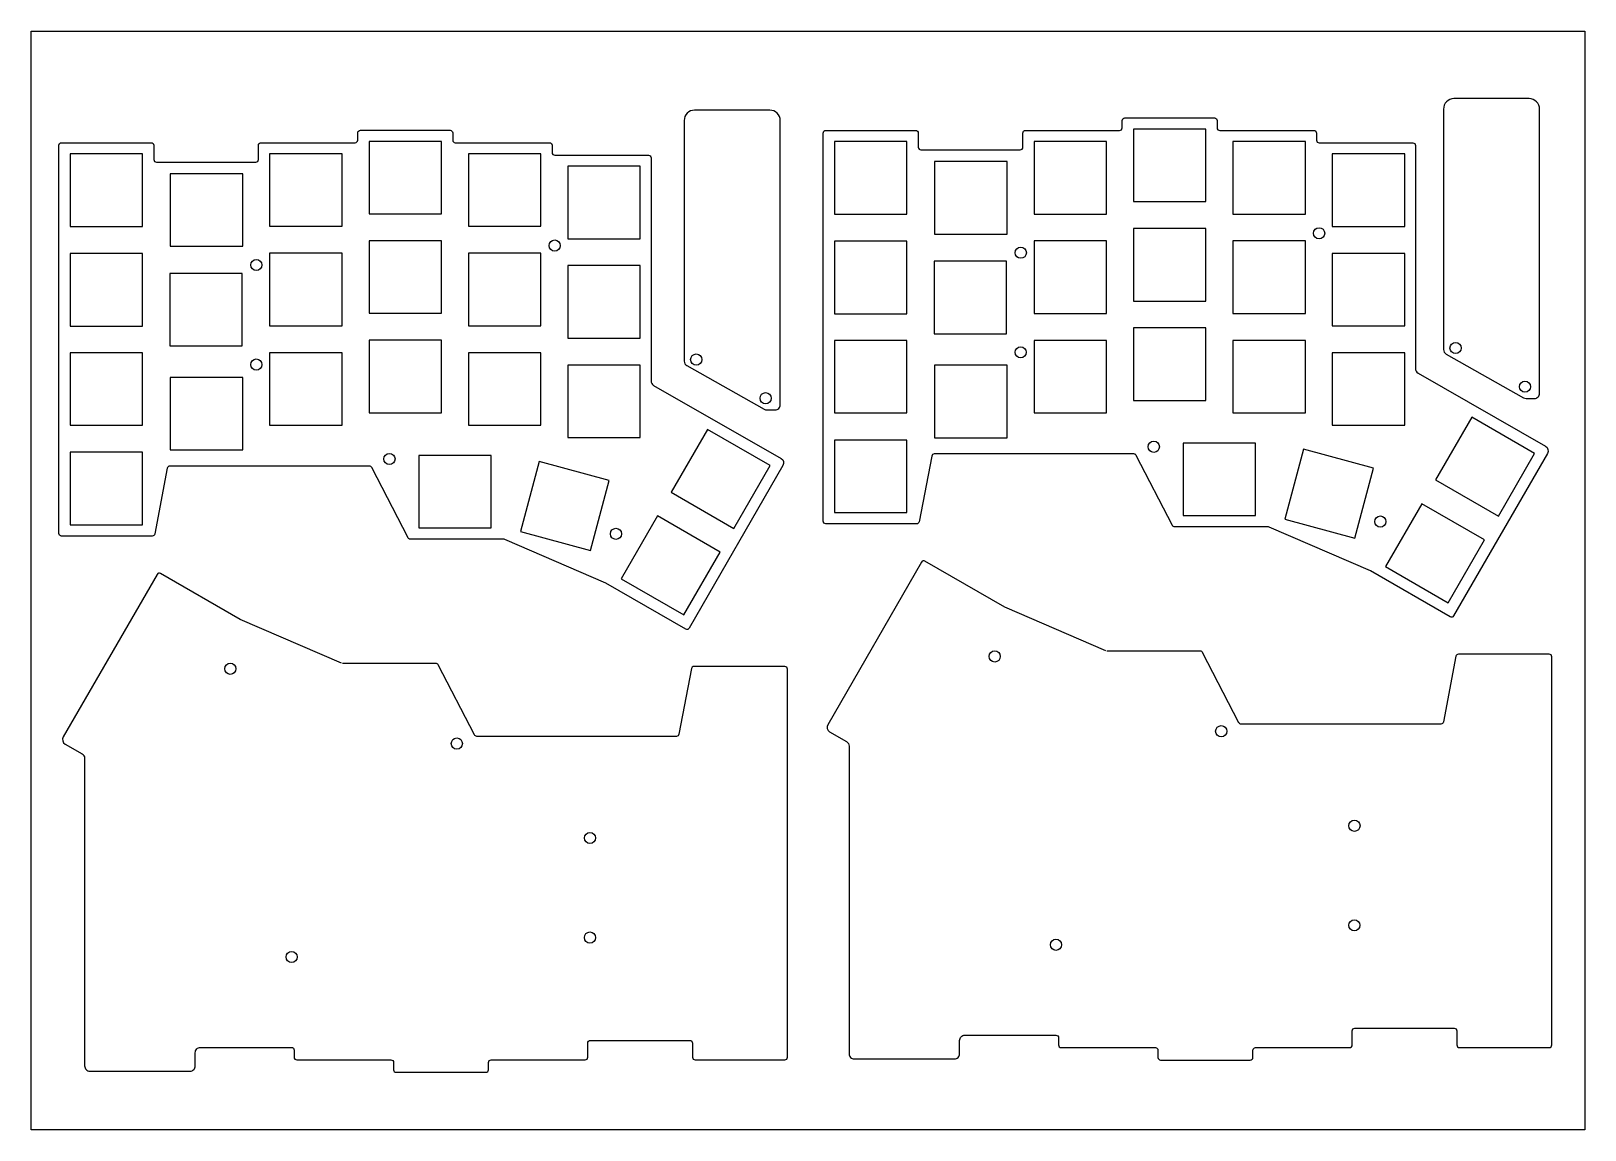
# Model space of a CAD drawing. Header units: millimetres. Extents: x 0 to 297, y 0 to 210.
import ezdxf

# ---------------------------------------------------------------- set-up
doc = ezdxf.new("R2010")
doc.units = ezdxf.units.MM
doc.layers.add('BLACK', color=7, linetype='Continuous')

msp = doc.modelspace()

# ---------------------------------------------------------------- linework, layer by layer
at = {"color": 1}
msp.add_lwpolyline([(0, 0), (0, 210), (297, 210), (297, 0)], close=True, dxfattribs=at)
for points in [[(288.34, 140.79), (288.34, 195.09, 0.414214), (286.34, 197.09), (271.97, 197.09, 0.414214), (269.97, 195.09), (269.97, 149.14, 0.27043), (270.48, 148.27), (285.25, 139.92, 0.1293), (285.74, 139.79), (287.34, 139.79, 0.414214)], [(143.2, 138.59), (143.2, 192.89, 0.414214), (141.2, 194.89), (126.83, 194.89, 0.414214), (124.83, 192.89), (124.83, 146.94, 0.27043), (125.34, 146.07), (140.11, 137.72, 0.1293), (140.6, 137.59), (142.2, 137.59, 0.414214)]]:
    msp.add_lwpolyline(points, format="xyb", close=True)
for centre in [(246.19, 171.36), (100.08, 169.01), (43.06, 165.3), (189.17, 167.64), (189.15, 148.61), (272.27, 149.43), (43.05, 146.27), (127.13, 147.23), (285.54, 142.04), (140.4, 139.84), (214.6, 130.56), (68.49, 128.22), (257.9, 116.27), (111.79, 113.92), (38.08, 88.13), (184.19, 90.48), (227.49, 76.19), (81.38, 73.84), (106.83, 55.79), (252.94, 58.13), (252.92, 39.1), (106.82, 36.76), (195.9, 35.39), (49.8, 33.05)]:
    msp.add_circle(centre, 1.07)
at = {"layer": 'BLACK', "linetype": 'Continuous'}
for p, q in [((210.71, 191.26), (210.71, 177.41)), ((224.56, 191.26), (210.71, 191.26)), ((224.56, 177.41), (224.56, 191.26)), ((64.6, 188.92), (64.6, 175.07)), ((78.45, 188.92), (64.6, 188.92)), ((78.45, 175.07), (78.45, 188.92)), ((153.56, 188.87), (153.56, 175.02)), ((167.41, 188.87), (153.56, 188.87)), ((167.41, 175.02), (167.41, 188.87)), ((191.71, 188.89), (191.71, 175.04)), ((205.56, 188.89), (191.71, 188.89)), ((205.56, 175.04), (205.56, 188.89)), ((229.71, 188.89), (229.71, 175.04)), ((243.56, 188.89), (229.71, 188.89)), ((243.56, 175.04), (243.56, 188.89)), ((264.61, 188.14), (264.61, 145.89)), ((264.61, 188.14), (264.61, 145.89)), ((264.61, 188.14), (264.61, 145.89)), ((264.61, 188.14), (264.61, 145.89)), ((264.61, 188.14), (264.61, 145.89)), ((7.45, 186.53), (7.45, 172.68)), ((21.3, 186.53), (7.45, 186.53)), ((21.3, 172.68), (21.3, 186.53)), ((45.6, 186.54), (45.6, 172.69)), ((59.45, 186.54), (45.6, 186.54)), ((59.45, 172.69), (59.45, 186.54)), ((83.6, 186.54), (83.6, 172.69)), ((97.45, 186.54), (83.6, 186.54)), ((97.45, 172.69), (97.45, 186.54)), ((102.6, 184.17), (102.6, 170.32)), ((116.45, 184.17), (102.6, 184.17)), ((116.45, 170.32), (116.45, 184.17)), ((118.5, 185.79), (118.5, 143.55)), ((118.5, 185.79), (118.5, 143.55)), ((118.5, 185.79), (118.5, 143.55)), ((118.5, 185.79), (118.5, 143.55)), ((118.5, 185.79), (118.5, 143.55)), ((172.71, 185.06), (172.71, 171.21)), ((186.56, 185.06), (172.71, 185.06)), ((186.56, 171.21), (186.56, 185.06)), ((248.71, 186.51), (248.71, 172.66)), ((262.56, 186.51), (248.71, 186.51)), ((262.56, 172.66), (262.56, 186.51)), ((26.6, 182.72), (26.6, 168.87)), ((40.45, 182.72), (26.6, 182.72)), ((40.45, 168.87), (40.45, 182.72)), ((210.71, 177.41), (224.56, 177.41)), ((7.45, 172.68), (21.3, 172.68)), ((45.6, 172.69), (59.45, 172.69)), ((64.6, 175.07), (78.45, 175.07)), ((83.6, 172.69), (97.45, 172.69)), ((153.56, 175.02), (167.41, 175.02)), ((191.71, 175.04), (205.56, 175.04)), ((210.71, 172.26), (210.71, 158.41)), ((224.56, 172.26), (210.71, 172.26)), ((224.56, 158.41), (224.56, 172.26)), ((229.71, 175.04), (243.56, 175.04)), ((248.71, 172.66), (262.56, 172.66)), ((64.6, 169.92), (64.6, 156.07)), ((78.45, 169.92), (64.6, 169.92)), ((78.45, 156.07), (78.45, 169.92)), ((102.6, 170.32), (116.45, 170.32)), ((153.56, 169.82), (153.56, 155.97)), ((167.41, 169.82), (153.56, 169.82)), ((167.41, 155.97), (167.41, 169.82)), ((172.71, 171.21), (186.56, 171.21)), ((191.71, 169.89), (191.71, 156.04)), ((205.56, 169.89), (191.71, 169.89)), ((205.56, 156.04), (205.56, 169.89)), ((229.71, 169.89), (229.71, 156.04)), ((243.56, 169.89), (229.71, 169.89)), ((243.56, 156.04), (243.56, 169.89)), ((7.45, 167.48), (7.45, 153.63)), ((21.3, 167.48), (7.45, 167.48)), ((21.3, 153.63), (21.3, 167.48)), ((26.6, 168.87), (40.45, 168.87)), ((45.6, 167.54), (45.6, 153.69)), ((59.45, 167.54), (45.6, 167.54)), ((59.45, 153.69), (59.45, 167.54)), ((83.6, 167.54), (83.6, 153.69)), ((97.45, 167.54), (83.6, 167.54)), ((97.45, 153.69), (97.45, 167.54)), ((248.71, 167.51), (248.71, 153.66)), ((262.56, 167.51), (248.71, 167.51)), ((262.56, 153.66), (262.56, 167.51)), ((26.5, 163.67), (26.5, 149.82)), ((40.35, 163.67), (26.5, 163.67)), ((40.35, 149.82), (40.35, 163.67)), ((102.6, 165.17), (102.6, 151.32)), ((116.45, 165.17), (102.6, 165.17)), ((116.45, 151.32), (116.45, 165.17)), ((172.61, 166.01), (172.61, 152.16)), ((186.46, 166.01), (172.61, 166.01)), ((186.46, 152.16), (186.46, 166.01)), ((210.71, 158.41), (224.56, 158.41)), ((64.6, 156.07), (78.45, 156.07)), ((153.56, 155.97), (167.41, 155.97)), ((191.71, 156.04), (205.56, 156.04)), ((229.71, 156.04), (243.56, 156.04)), ((7.45, 153.63), (21.3, 153.63)), ((45.6, 153.69), (59.45, 153.69)), ((83.6, 153.69), (97.45, 153.69)), ((172.61, 152.16), (186.46, 152.16)), ((210.71, 153.26), (210.71, 139.41)), ((224.56, 153.26), (210.71, 153.26)), ((224.56, 139.41), (224.56, 153.26)), ((248.71, 153.66), (262.56, 153.66)), ((7.45, 148.53), (7.45, 134.68)), ((21.3, 148.53), (7.45, 148.53)), ((21.3, 134.68), (21.3, 148.53)), ((26.5, 149.82), (40.35, 149.82)), ((45.6, 148.54), (45.6, 134.69)), ((59.45, 148.54), (45.6, 148.54)), ((59.45, 134.69), (59.45, 148.54)), ((64.6, 150.92), (64.6, 137.07)), ((78.45, 150.92), (64.6, 150.92)), ((78.45, 137.07), (78.45, 150.92)), ((83.6, 148.54), (83.6, 134.69)), ((97.45, 148.54), (83.6, 148.54)), ((97.45, 134.69), (97.45, 148.54)), ((102.6, 151.32), (116.45, 151.32)), ((153.56, 150.87), (153.56, 137.02)), ((167.41, 150.87), (153.56, 150.87)), ((167.41, 137.02), (167.41, 150.87)), ((191.71, 150.89), (191.71, 137.04)), ((205.56, 150.89), (191.71, 150.89)), ((205.56, 137.04), (205.56, 150.89)), ((229.71, 150.89), (229.71, 137.04)), ((243.56, 150.89), (229.71, 150.89)), ((243.56, 137.04), (243.56, 150.89)), ((248.71, 148.51), (248.71, 134.66)), ((262.56, 148.51), (248.71, 148.51)), ((262.56, 134.66), (262.56, 148.51)), ((102.6, 146.17), (102.6, 132.32)), ((116.45, 146.17), (102.6, 146.17)), ((116.45, 132.32), (116.45, 146.17)), ((172.71, 146.14), (172.71, 132.29)), ((186.56, 146.14), (172.71, 146.14)), ((186.56, 132.29), (186.56, 146.14)), ((26.6, 143.79), (26.6, 129.94)), ((40.45, 143.79), (26.6, 143.79)), ((40.45, 129.94), (40.45, 143.79)), ((64.6, 137.07), (78.45, 137.07)), ((153.56, 137.02), (167.41, 137.02)), ((191.71, 137.04), (205.56, 137.04)), ((210.71, 139.41), (224.56, 139.41)), ((229.71, 137.04), (243.56, 137.04)), ((7.45, 134.68), (21.3, 134.68)), ((45.6, 134.69), (59.45, 134.69)), ((83.6, 134.69), (97.45, 134.69)), ((248.71, 134.66), (262.56, 134.66)), ((102.6, 132.32), (116.45, 132.32)), ((153.56, 131.85), (153.56, 118)), ((167.41, 131.85), (153.56, 131.85)), ((167.41, 118), (167.41, 131.85)), ((172.71, 132.29), (186.56, 132.29)), ((220.21, 131.26), (220.21, 117.41)), ((234.06, 131.26), (220.21, 131.26)), ((234.06, 117.41), (234.06, 131.26)), ((7.45, 129.5), (7.45, 115.65)), ((21.3, 129.5), (7.45, 129.5)), ((21.3, 115.65), (21.3, 129.5)), ((26.6, 129.94), (40.45, 129.94)), ((74.1, 128.92), (74.1, 115.07)), ((87.95, 128.92), (74.1, 128.92)), ((87.95, 115.07), (87.95, 128.92)), ((97.13, 127.72), (93.54, 114.35)), ((110.5, 124.14), (97.13, 127.72)), ((243.23, 130.07), (239.65, 116.69)), ((256.61, 126.48), (243.23, 130.07)), ((253.03, 113.11), (256.61, 126.48)), ((106.92, 110.76), (110.5, 124.14)), ((265.81, 119.68), (258.89, 107.68)), ((277.81, 112.75), (265.81, 119.68)), ((119.71, 117.33), (112.78, 105.34)), ((131.7, 110.41), (119.71, 117.33)), ((153.56, 118), (167.41, 118)), ((220.21, 117.41), (234.06, 117.41)), ((239.65, 116.69), (253.03, 113.11)), ((7.45, 115.65), (21.3, 115.65)), ((74.1, 115.07), (87.95, 115.07)), ((93.54, 114.35), (106.92, 110.76)), ((124.78, 98.41), (131.7, 110.41)), ((270.88, 100.76), (277.81, 112.75)), ((258.89, 107.68), (270.88, 100.76)), ((112.78, 105.34), (124.78, 98.41))]:
    msp.add_line(p, q, dxfattribs=at)
for points in [[(236.44, 115.25), (218.6, 115.25, -0.280226), (218.16, 115.52), (211.22, 128.92, 0.280229), (210.77, 129.19), (172.64, 129.19, 0.360462), (172.14, 128.79), (169.76, 116.24, -0.360279), (169.27, 115.83), (151.91, 115.83, -0.414214), (151.41, 116.33), (151.41, 190.51, -0.414214), (151.91, 191.01), (169.07, 191.01, -0.414214), (169.57, 190.51), (169.57, 187.81, 0.414214), (170.07, 187.31), (189.07, 187.31, 0.414214), (189.57, 187.81), (189.57, 190.51, -0.414338), (190.07, 191.01), (208.05, 191.01, 0.414108), (208.55, 191.51), (208.55, 192.89, -0.414178), (209.05, 193.39), (226.2, 193.39, -0.414214), (226.7, 192.89), (226.7, 191.51, 0.414214), (227.2, 191.01), (245.2, 191.01, -0.414214), (245.7, 190.51), (245.7, 189.14, 0.414214), (246.2, 188.64), (264.11, 188.64, -0.414214), (264.61, 188.14), (264.61, 145.5, 0.268737), (265.11, 144.63), (289.47, 130.66, -0.411438), (289.83, 129.3), (271.91, 98.23, -0.414172), (271.23, 98.05), (255.99, 106.86), (236.64, 115.21)], [(90.34, 112.9), (72.5, 112.9, -0.280226), (72.05, 113.17), (65.11, 126.58, 0.280229), (64.67, 126.85), (26.53, 126.85, 0.360462), (26.04, 126.44), (23.66, 113.89, -0.360279), (23.17, 113.49), (5.8, 113.49, -0.414214), (5.3, 113.99), (5.3, 188.17, -0.414214), (5.8, 188.67), (22.96, 188.67, -0.414214), (23.46, 188.17), (23.46, 185.46, 0.414214), (23.96, 184.96), (42.97, 184.96, 0.414214), (43.47, 185.46), (43.46, 188.17, -0.414338), (43.96, 188.67), (61.94, 188.67, 0.414108), (62.44, 189.17), (62.44, 190.54, -0.414178), (62.94, 191.04), (80.09, 191.04, -0.414214), (80.59, 190.54), (80.59, 189.17, 0.414214), (81.09, 188.67), (99.09, 188.67, -0.414214), (99.59, 188.17), (99.59, 186.79, 0.414214), (100.09, 186.29), (118, 186.29, -0.414214), (118.5, 185.79), (118.5, 143.16, 0.268737), (119, 142.29), (143.37, 128.32, -0.411438), (143.72, 126.96), (125.81, 95.89, -0.414172), (125.12, 95.7), (109.88, 104.51), (90.54, 112.86)], [(205.45, 91.54), (186.1, 99.89), (170.86, 108.7, 0.414172), (170.18, 108.52), (152.26, 77.44, 0.411438), (152.62, 76.08), (155.85, 74.23, -0.268737), (156.35, 73.36), (156.35, 14.57, 0.414214), (157.35, 13.57), (176.48, 13.57, 0.414214), (177.48, 14.57), (177.48, 17.11, -0.414214), (178.48, 18.11), (195.89, 18.11, -0.414214), (196.39, 17.61), (196.39, 16.23, 0.414214), (196.89, 15.73), (214.89, 15.73, -0.414214), (215.39, 15.23), (215.39, 13.86, 0.414214), (215.89, 13.36), (233.04, 13.36, 0.414178), (233.54, 13.86), (233.54, 15.23, -0.414108), (234.04, 15.73), (252.02, 15.73, 0.414338), (252.52, 16.23), (252.52, 18.94, -0.414214), (253.02, 19.44), (272.02, 19.44, -0.414214), (272.52, 18.94), (272.52, 16.23, 0.414214), (273.02, 15.73), (290.18, 15.73, 0.414214), (290.68, 16.23), (290.68, 90.41, 0.414214), (290.18, 90.91), (272.82, 90.91, 0.360279), (272.33, 90.51), (269.95, 77.96, -0.360462), (269.45, 77.55), (231.32, 77.55, -0.280229), (230.88, 77.82), (223.93, 91.23, 0.280226), (223.49, 91.5), (205.65, 91.5)], [(59.34, 89.19), (39.99, 97.54), (24.75, 106.35, 0.414172), (24.07, 106.17), (6.15, 75.1, 0.411438), (6.51, 73.74), (9.74, 71.89, -0.268737), (10.24, 71.02), (10.24, 12.23, 0.414214), (11.24, 11.23), (30.38, 11.23, 0.414214), (31.38, 12.23), (31.38, 14.76, -0.414214), (32.38, 15.76), (49.78, 15.76, -0.414214), (50.28, 15.26), (50.28, 13.89, 0.414214), (50.78, 13.39), (68.78, 13.39, -0.414214), (69.28, 12.89), (69.28, 11.51, 0.414214), (69.78, 11.01), (86.93, 11.01, 0.414178), (87.43, 11.51), (87.43, 12.89, -0.414108), (87.93, 13.39), (105.91, 13.39, 0.414338), (106.41, 13.89), (106.41, 16.6, -0.414214), (106.91, 17.1), (125.92, 17.1, -0.414214), (126.42, 16.6), (126.42, 13.89, 0.414214), (126.92, 13.39), (144.08, 13.39, 0.414214), (144.58, 13.89), (144.58, 88.07, 0.414214), (144.08, 88.57), (126.71, 88.57, 0.360279), (126.22, 88.16), (123.84, 75.62, -0.360462), (123.35, 75.21), (85.21, 75.21, -0.280229), (84.77, 75.48), (77.83, 88.88, 0.280226), (77.38, 89.15), (59.54, 89.15)]]:
    msp.add_lwpolyline(points, format="xyb", dxfattribs=at)
for points in [[(210.71, 191.26), (210.71, 177.41), (224.56, 177.41), (224.56, 191.26)], [(64.6, 188.92), (64.6, 175.07), (78.45, 175.07), (78.45, 188.92)], [(153.56, 175.02), (167.41, 175.02), (167.41, 188.87), (153.56, 188.87)], [(191.71, 175.04), (205.56, 175.04), (205.56, 188.89), (191.71, 188.89)], [(229.71, 188.89), (229.71, 175.04), (243.56, 175.04), (243.56, 188.89)], [(7.45, 172.68), (21.3, 172.68), (21.3, 186.53), (7.45, 186.53)], [(45.6, 172.69), (59.45, 172.69), (59.45, 186.54), (45.6, 186.54)], [(83.6, 186.54), (83.6, 172.69), (97.45, 172.69), (97.45, 186.54)], [(102.6, 184.17), (102.6, 170.32), (116.45, 170.32), (116.45, 184.17)], [(172.71, 171.21), (186.56, 171.21), (186.56, 185.06), (172.71, 185.06)], [(248.71, 186.51), (248.71, 172.66), (262.56, 172.66), (262.56, 186.51)], [(26.6, 168.87), (40.45, 168.87), (40.45, 182.72), (26.6, 182.72)], [(224.56, 172.26), (210.71, 172.26), (210.71, 158.41), (224.56, 158.41)], [(78.45, 169.92), (64.6, 169.92), (64.6, 156.07), (78.45, 156.07)], [(153.56, 155.97), (167.41, 155.97), (167.41, 169.82), (153.56, 169.82)], [(205.56, 156.04), (205.56, 169.89), (191.71, 169.89), (191.71, 156.04)], [(229.71, 169.89), (229.71, 156.04), (243.56, 156.04), (243.56, 169.89)], [(7.45, 153.63), (21.3, 153.63), (21.3, 167.48), (7.45, 167.48)], [(59.45, 153.69), (59.45, 167.54), (45.6, 167.54), (45.6, 153.69)], [(83.6, 167.54), (83.6, 153.69), (97.45, 153.69), (97.45, 167.54)], [(248.71, 153.66), (262.56, 153.66), (262.56, 167.51), (248.71, 167.51)], [(40.35, 149.82), (40.35, 163.67), (26.5, 163.67), (26.5, 149.82)], [(102.6, 151.32), (116.45, 151.32), (116.45, 165.17), (102.6, 165.17)], [(186.46, 152.16), (186.46, 166.01), (172.61, 166.01), (172.61, 152.16)], [(224.56, 139.41), (224.56, 153.26), (210.71, 153.26), (210.71, 139.41)], [(21.3, 148.53), (7.45, 148.53), (7.45, 134.68), (21.3, 134.68)], [(59.45, 134.69), (59.45, 148.54), (45.6, 148.54), (45.6, 134.69)], [(78.45, 137.07), (78.45, 150.92), (64.6, 150.92), (64.6, 137.07)], [(83.6, 134.69), (97.45, 134.69), (97.45, 148.54), (83.6, 148.54)], [(167.41, 150.87), (153.56, 150.87), (153.56, 137.02), (167.41, 137.02)], [(205.56, 137.04), (205.56, 150.89), (191.71, 150.89), (191.71, 137.04)], [(229.71, 137.04), (243.56, 137.04), (243.56, 150.89), (229.71, 150.89)], [(248.71, 148.51), (248.71, 134.66), (262.56, 134.66), (262.56, 148.51)], [(102.6, 146.17), (102.6, 132.32), (116.45, 132.32), (116.45, 146.17)], [(172.71, 132.29), (186.56, 132.29), (186.56, 146.14), (172.71, 146.14)], [(26.6, 129.94), (40.45, 129.94), (40.45, 143.79), (26.6, 143.79)], [(167.41, 118), (167.41, 131.85), (153.56, 131.85), (153.56, 118)], [(234.06, 117.41), (234.06, 131.26), (220.21, 131.26), (220.21, 117.41)], [(21.3, 115.65), (21.3, 129.5), (7.45, 129.5), (7.45, 115.65)], [(87.95, 115.07), (87.95, 128.92), (74.1, 128.92), (74.1, 115.07)], [(97.13, 127.72), (93.54, 114.35), (106.92, 110.76), (110.5, 124.14)], [(243.23, 130.07), (239.65, 116.69), (253.03, 113.11), (256.61, 126.48)]]:
    msp.add_lwpolyline(points, close=True, dxfattribs=at)
at = {"layer": 'BLACK', "color": 0, "linetype": 'Continuous'}
for points in [[(134.35, 114.96), (141.28, 126.96), (129.28, 133.88), (122.36, 121.89)], [(280.46, 117.31), (287.38, 129.3), (275.39, 136.23), (268.47, 124.23)], [(265.81, 119.68), (258.89, 107.68), (270.88, 100.76), (277.81, 112.75)], [(119.71, 117.33), (112.78, 105.34), (124.78, 98.41), (131.7, 110.41)]]:
    msp.add_lwpolyline(points, close=True, dxfattribs=at)
at = {"layer": 'BLACK', "linetype": 'Continuous'}
for centre in [(90.34, 112.4), (236.44, 114.75)]:
    msp.add_arc(centre, 0.5, 66.6601, 90, dxfattribs=at)

doc.saveas('drawing.dxf')
